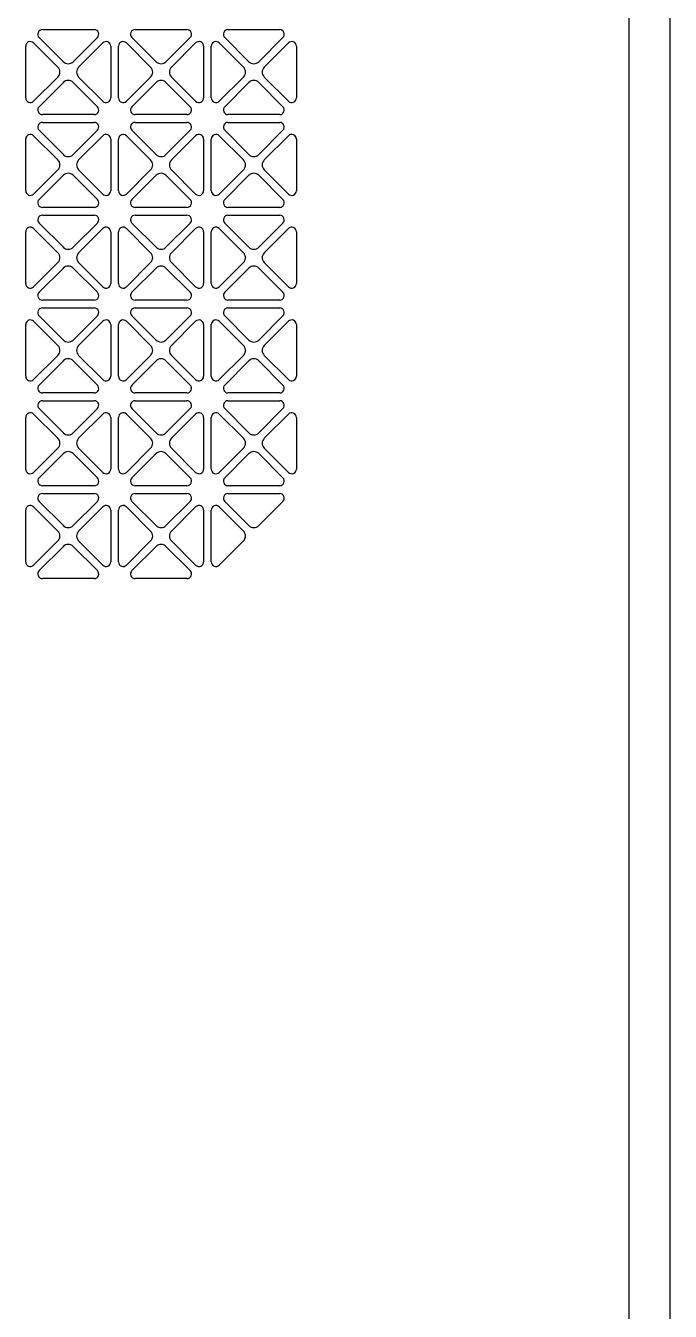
# Model space of a CAD drawing. Header units: millimetres. Extents: x 0 to 87554, y -20854 to 20404.
# Drawn here: x 80195.2 to 80361.9, y -4158.5 to -3825.9 of the extents above; entities that cross this region are included whole.
import ezdxf

# ---------------------------------------------------------------- set-up
doc = ezdxf.new("R2010")
doc.units = ezdxf.units.MM
doc.layers.get('0').update_dxf_attribs({"lineweight": 15})
for name, color, linetype in [('4215-12655_1_0', 7, 'Continuous'), ('4215-12661_1_0', 7, 'Continuous'), ('WANGKONG_0', 7, 'Continuous')]:
    doc.layers.add(name, color=color, linetype=linetype)

# ---------------------------------------------------------------- blocks, each defined once
blk = doc.blocks.new('e4tggg')
at = {"layer": '4215-12655_1_0', "color": 87, "linetype": 'Continuous'}
blk.add_line((557.01, -712.7), (557.01, 299.4), dxfattribs=at)
at = {"layer": '4215-12661_1_0', "color": 87, "linetype": 'Continuous'}
blk.add_line((546.31, 300.8), (546.31, -1712.2), dxfattribs=at)
at = {"layer": 'WANGKONG_0', "color": 87, "linetype": 'Continuous'}
for p, q in [((400.04, -35.51), (393.77, -29.25)), ((394.62, -27.2), (408, -27.2)), ((408.85, -29.25), (402.58, -35.51)), ((424.04, -35.51), (417.77, -29.25)), ((418.62, -27.2), (432, -27.2)), ((432.85, -29.25), (426.58, -35.51)), ((448.04, -35.51), (441.77, -29.25)), ((442.62, -27.2), (456, -27.2)), ((456.85, -29.25), (450.58, -35.51)), ((390.31, -44.89), (390.31, -31.51)), ((392.36, -30.66), (398.62, -36.93)), ((404, -36.93), (410.26, -30.66)), ((412.31, -31.51), (412.31, -44.89)), ((414.31, -44.89), (414.31, -31.51)), ((416.36, -30.66), (422.62, -36.93)), ((428, -36.93), (434.26, -30.66)), ((436.31, -31.51), (436.31, -44.89)), ((438.31, -44.89), (438.31, -31.51)), ((440.36, -30.66), (446.62, -36.93)), ((452, -36.93), (458.26, -30.66)), ((460.31, -31.51), (460.31, -44.89)), ((398.62, -39.47), (392.36, -45.74)), ((410.26, -45.74), (404, -39.47)), ((422.62, -39.47), (416.36, -45.74)), ((434.26, -45.74), (428, -39.47)), ((446.62, -39.47), (440.36, -45.74)), ((458.26, -45.74), (452, -39.47)), ((393.77, -47.15), (400.04, -40.89)), ((402.58, -40.89), (408.85, -47.15)), ((417.77, -47.15), (424.04, -40.89)), ((426.58, -40.89), (432.85, -47.15)), ((441.77, -47.15), (448.04, -40.89)), ((450.58, -40.89), (456.85, -47.15)), ((408, -49.2), (394.62, -49.2)), ((432, -49.2), (418.62, -49.2)), ((456, -49.2), (442.62, -49.2)), ((394.62, -51.2), (408, -51.2)), ((418.62, -51.2), (432, -51.2)), ((442.62, -51.2), (456, -51.2)), ((390.31, -68.89), (390.31, -55.51)), ((392.36, -54.66), (398.62, -60.93)), ((400.04, -59.51), (393.77, -53.25)), ((408.85, -53.25), (402.58, -59.51)), ((404, -60.93), (410.26, -54.66)), ((412.31, -55.51), (412.31, -68.89)), ((414.31, -68.89), (414.31, -55.51)), ((416.36, -54.66), (422.62, -60.93)), ((424.04, -59.51), (417.77, -53.25)), ((432.85, -53.25), (426.58, -59.51)), ((428, -60.93), (434.26, -54.66)), ((436.31, -55.51), (436.31, -68.89)), ((438.31, -68.89), (438.31, -55.51)), ((440.36, -54.66), (446.62, -60.93)), ((448.04, -59.51), (441.77, -53.25)), ((456.85, -53.25), (450.58, -59.51)), ((452, -60.93), (458.26, -54.66)), ((460.31, -55.51), (460.31, -68.89)), ((398.62, -63.47), (392.36, -69.74)), ((393.77, -71.15), (400.04, -64.89)), ((402.58, -64.89), (408.85, -71.15)), ((410.26, -69.74), (404, -63.47)), ((422.62, -63.47), (416.36, -69.74)), ((417.77, -71.15), (424.04, -64.89)), ((426.58, -64.89), (432.85, -71.15)), ((434.26, -69.74), (428, -63.47)), ((446.62, -63.47), (440.36, -69.74)), ((441.77, -71.15), (448.04, -64.89)), ((450.58, -64.89), (456.85, -71.15)), ((458.26, -69.74), (452, -63.47)), ((408, -73.2), (394.62, -73.2)), ((394.62, -75.2), (408, -75.2)), ((432, -73.2), (418.62, -73.2)), ((418.62, -75.2), (432, -75.2)), ((456, -73.2), (442.62, -73.2)), ((442.62, -75.2), (456, -75.2)), ((390.31, -92.89), (390.31, -79.51)), ((392.36, -78.66), (398.62, -84.93)), ((400.04, -83.51), (393.77, -77.25)), ((408.85, -77.25), (402.58, -83.51)), ((404, -84.93), (410.26, -78.66)), ((412.31, -79.51), (412.31, -92.89)), ((414.31, -92.89), (414.31, -79.51)), ((416.36, -78.66), (422.62, -84.93)), ((424.04, -83.51), (417.77, -77.25)), ((432.85, -77.25), (426.58, -83.51)), ((428, -84.93), (434.26, -78.66)), ((436.31, -79.51), (436.31, -92.89)), ((438.31, -92.89), (438.31, -79.51)), ((440.36, -78.66), (446.62, -84.93)), ((448.04, -83.51), (441.77, -77.25)), ((456.85, -77.25), (450.58, -83.51)), ((452, -84.93), (458.26, -78.66)), ((460.31, -79.51), (460.31, -92.89)), ((398.62, -87.47), (392.36, -93.74)), ((393.77, -95.15), (400.04, -88.89)), ((402.58, -88.89), (408.85, -95.15)), ((410.26, -93.74), (404, -87.47)), ((422.62, -87.47), (416.36, -93.74)), ((417.77, -95.15), (424.04, -88.89)), ((426.58, -88.89), (432.85, -95.15)), ((434.26, -93.74), (428, -87.47)), ((446.62, -87.47), (440.36, -93.74)), ((441.77, -95.15), (448.04, -88.89)), ((450.58, -88.89), (456.85, -95.15)), ((458.26, -93.74), (452, -87.47)), ((408, -97.2), (394.62, -97.2)), ((394.62, -99.2), (408, -99.2)), ((432, -97.2), (418.62, -97.2)), ((418.62, -99.2), (432, -99.2)), ((456, -97.2), (442.62, -97.2)), ((442.62, -99.2), (456, -99.2)), ((392.36, -102.66), (398.62, -108.93)), ((400.04, -107.51), (393.77, -101.25)), ((408.85, -101.25), (402.58, -107.51)), ((404, -108.93), (410.26, -102.66)), ((416.36, -102.66), (422.62, -108.93)), ((424.04, -107.51), (417.77, -101.25)), ((432.85, -101.25), (426.58, -107.51)), ((428, -108.93), (434.26, -102.66)), ((440.36, -102.66), (446.62, -108.93)), ((448.04, -107.51), (441.77, -101.25)), ((456.85, -101.25), (450.58, -107.51)), ((452, -108.93), (458.26, -102.66)), ((390.31, -116.89), (390.31, -103.51)), ((412.31, -103.51), (412.31, -116.89)), ((414.31, -116.89), (414.31, -103.51)), ((436.31, -103.51), (436.31, -116.89)), ((438.31, -116.89), (438.31, -103.51)), ((460.31, -103.51), (460.31, -116.89)), ((398.62, -111.47), (392.36, -117.74)), ((393.77, -119.15), (400.04, -112.89)), ((402.58, -112.89), (408.85, -119.15)), ((410.26, -117.74), (404, -111.47)), ((422.62, -111.47), (416.36, -117.74)), ((417.77, -119.15), (424.04, -112.89)), ((426.58, -112.89), (432.85, -119.15)), ((434.26, -117.74), (428, -111.47)), ((446.62, -111.47), (440.36, -117.74)), ((441.77, -119.15), (448.04, -112.89)), ((450.58, -112.89), (456.85, -119.15)), ((458.26, -117.74), (452, -111.47)), ((408, -121.2), (394.62, -121.2)), ((432, -121.2), (418.62, -121.2)), ((456, -121.2), (442.62, -121.2)), ((400.04, -131.51), (393.77, -125.25)), ((394.62, -123.2), (408, -123.2)), ((408.85, -125.25), (402.58, -131.51)), ((424.04, -131.51), (417.77, -125.25)), ((418.62, -123.2), (432, -123.2)), ((432.85, -125.25), (426.58, -131.51)), ((448.04, -131.51), (441.77, -125.25)), ((442.62, -123.2), (456, -123.2)), ((456.85, -125.25), (450.58, -131.51)), ((390.31, -140.89), (390.31, -127.51)), ((392.36, -126.66), (398.62, -132.93)), ((404, -132.93), (410.26, -126.66)), ((412.31, -127.51), (412.31, -140.89)), ((414.31, -140.89), (414.31, -127.51)), ((416.36, -126.66), (422.62, -132.93)), ((428, -132.93), (434.26, -126.66)), ((436.31, -127.51), (436.31, -140.89)), ((438.31, -140.89), (438.31, -127.51)), ((440.36, -126.66), (446.62, -132.93)), ((452, -132.93), (458.26, -126.66)), ((460.31, -127.51), (460.31, -140.89)), ((398.62, -135.47), (392.36, -141.74)), ((410.26, -141.74), (404, -135.47)), ((422.62, -135.47), (416.36, -141.74)), ((434.26, -141.74), (428, -135.47)), ((446.62, -135.47), (440.36, -141.74)), ((458.26, -141.74), (452, -135.47)), ((393.77, -143.15), (400.04, -136.89)), ((402.58, -136.89), (408.85, -143.15)), ((417.77, -143.15), (424.04, -136.89)), ((426.58, -136.89), (432.85, -143.15)), ((441.77, -143.15), (448.04, -136.89)), ((450.58, -136.89), (456.85, -143.15)), ((408, -145.2), (394.62, -145.2)), ((432, -145.2), (418.62, -145.2)), ((456, -145.2), (442.62, -145.2)), ((400.04, -155.51), (393.77, -149.25)), ((394.62, -147.2), (408, -147.2)), ((408.85, -149.25), (402.58, -155.51)), ((424.04, -155.51), (417.77, -149.25)), ((418.62, -147.2), (432, -147.2)), ((432.85, -149.25), (426.58, -155.51)), ((448.04, -155.51), (441.77, -149.25)), ((442.62, -147.2), (456, -147.2)), ((456.85, -149.25), (450.58, -155.51)), ((390.31, -164.89), (390.31, -151.51)), ((392.36, -150.66), (398.62, -156.93)), ((404, -156.93), (410.26, -150.66)), ((412.31, -151.51), (412.31, -164.89)), ((414.31, -164.89), (414.31, -151.51)), ((416.36, -150.66), (422.62, -156.93)), ((428, -156.93), (434.26, -150.66)), ((436.31, -151.51), (436.31, -164.89)), ((438.31, -164.89), (438.31, -151.51)), ((440.36, -150.66), (446.62, -156.93)), ((398.62, -159.47), (392.36, -165.74)), ((410.26, -165.74), (404, -159.47)), ((422.62, -159.47), (416.36, -165.74)), ((434.26, -165.74), (428, -159.47)), ((446.62, -159.47), (440.36, -165.74)), ((393.77, -167.15), (400.04, -160.89)), ((402.58, -160.89), (408.85, -167.15)), ((417.77, -167.15), (424.04, -160.89)), ((426.58, -160.89), (432.85, -167.15)), ((408, -169.2), (394.62, -169.2)), ((432, -169.2), (418.62, -169.2))]:
    blk.add_line(p, q, dxfattribs=at)
for centre, radius, start, end in [((394.62, -28.4), 1.2, 90, 225), ((408, -28.4), 1.2, 315, 90), ((418.62, -28.4), 1.2, 90, 225), ((432, -28.4), 1.2, 315, 90), ((442.62, -28.4), 1.2, 90, 225), ((456, -28.4), 1.2, 315, 90), ((391.51, -31.51), 1.2, 45, 180), ((411.11, -31.51), 1.2, 0, 135), ((415.51, -31.51), 1.2, 45, 180), ((435.11, -31.51), 1.2, 0, 135), ((439.51, -31.51), 1.2, 45, 180), ((459.11, -31.51), 1.2, 0, 135), ((401.31, -34.24), 1.8, 225, 315), ((425.31, -34.24), 1.8, 225, 315), ((449.31, -34.24), 1.8, 225, 315), ((397.35, -38.2), 1.8, 315, 45), ((405.27, -38.2), 1.8, 135, 225), ((421.35, -38.2), 1.8, 315, 45), ((429.27, -38.2), 1.8, 135, 225), ((445.35, -38.2), 1.8, 315, 45), ((453.27, -38.2), 1.8, 135, 225), ((401.31, -42.16), 1.8, 45, 135), ((425.31, -42.16), 1.8, 45, 135), ((449.31, -42.16), 1.8, 45, 135), ((391.51, -44.89), 1.2, 180, 315), ((411.11, -44.89), 1.2, 225, 0), ((415.51, -44.89), 1.2, 180, 315), ((435.11, -44.89), 1.2, 225, 0), ((439.51, -44.89), 1.2, 180, 315), ((459.11, -44.89), 1.2, 225, 0), ((394.62, -48), 1.2, 135, 270), ((408, -48), 1.2, 270, 45), ((418.62, -48), 1.2, 135, 270), ((432, -48), 1.2, 270, 45), ((442.62, -48), 1.2, 135, 270), ((456, -48), 1.2, 270, 45), ((394.62, -52.4), 1.2, 90, 225), ((408, -52.4), 1.2, 315, 90), ((418.62, -52.4), 1.2, 90, 225), ((432, -52.4), 1.2, 315, 90), ((442.62, -52.4), 1.2, 90, 225), ((456, -52.4), 1.2, 315, 90), ((391.51, -55.51), 1.2, 45, 180), ((411.11, -55.51), 1.2, 0, 135), ((415.51, -55.51), 1.2, 45, 180), ((435.11, -55.51), 1.2, 0, 135), ((439.51, -55.51), 1.2, 45, 180), ((459.11, -55.51), 1.2, 0, 135), ((401.31, -58.24), 1.8, 225, 315), ((425.31, -58.24), 1.8, 225, 315), ((449.31, -58.24), 1.8, 225, 315), ((397.35, -62.2), 1.8, 315, 45), ((405.27, -62.2), 1.8, 135, 225), ((421.35, -62.2), 1.8, 315, 45), ((429.27, -62.2), 1.8, 135, 225), ((445.35, -62.2), 1.8, 315, 45), ((453.27, -62.2), 1.8, 135, 225), ((401.31, -66.16), 1.8, 45, 135), ((425.31, -66.16), 1.8, 45, 135), ((449.31, -66.16), 1.8, 45, 135), ((391.51, -68.89), 1.2, 180, 315), ((411.11, -68.89), 1.2, 225, 0), ((415.51, -68.89), 1.2, 180, 315), ((435.11, -68.89), 1.2, 225, 0), ((439.51, -68.89), 1.2, 180, 315), ((459.11, -68.89), 1.2, 225, 0), ((394.62, -72), 1.2, 135, 270), ((408, -72), 1.2, 270, 45), ((418.62, -72), 1.2, 135, 270), ((432, -72), 1.2, 270, 45), ((442.62, -72), 1.2, 135, 270), ((456, -72), 1.2, 270, 45), ((394.62, -76.4), 1.2, 90, 225), ((408, -76.4), 1.2, 315, 90), ((418.62, -76.4), 1.2, 90, 225), ((432, -76.4), 1.2, 315, 90), ((442.62, -76.4), 1.2, 90, 225), ((456, -76.4), 1.2, 315, 90), ((391.51, -79.51), 1.2, 45, 180), ((411.11, -79.51), 1.2, 0, 135), ((415.51, -79.51), 1.2, 45, 180), ((435.11, -79.51), 1.2, 0, 135), ((439.51, -79.51), 1.2, 45, 180), ((459.11, -79.51), 1.2, 0, 135), ((397.35, -86.2), 1.8, 315, 45), ((401.31, -82.24), 1.8, 225, 315), ((405.27, -86.2), 1.8, 135, 225), ((421.35, -86.2), 1.8, 315, 45), ((425.31, -82.24), 1.8, 225, 315), ((429.27, -86.2), 1.8, 135, 225), ((445.35, -86.2), 1.8, 315, 45), ((449.31, -82.24), 1.8, 225, 315), ((453.27, -86.2), 1.8, 135, 225), ((401.31, -90.16), 1.8, 45, 135), ((425.31, -90.16), 1.8, 45, 135), ((449.31, -90.16), 1.8, 45, 135), ((391.51, -92.89), 1.2, 180, 315), ((411.11, -92.89), 1.2, 225, 0), ((415.51, -92.89), 1.2, 180, 315), ((435.11, -92.89), 1.2, 225, 0), ((439.51, -92.89), 1.2, 180, 315), ((459.11, -92.89), 1.2, 225, 0), ((394.62, -96), 1.2, 135, 270), ((408, -96), 1.2, 270, 45), ((418.62, -96), 1.2, 135, 270), ((432, -96), 1.2, 270, 45), ((442.62, -96), 1.2, 135, 270), ((456, -96), 1.2, 270, 45), ((394.62, -100.4), 1.2, 90, 225), ((408, -100.4), 1.2, 315, 90), ((418.62, -100.4), 1.2, 90, 225), ((432, -100.4), 1.2, 315, 90), ((442.62, -100.4), 1.2, 90, 225), ((456, -100.4), 1.2, 315, 90), ((391.51, -103.51), 1.2, 45, 180), ((411.11, -103.51), 1.2, 0, 135), ((415.51, -103.51), 1.2, 45, 180), ((435.11, -103.51), 1.2, 0, 135), ((439.51, -103.51), 1.2, 45, 180), ((459.11, -103.51), 1.2, 0, 135), ((397.35, -110.2), 1.8, 315, 45), ((401.31, -106.24), 1.8, 225, 315), ((405.27, -110.2), 1.8, 135, 225), ((421.35, -110.2), 1.8, 315, 45), ((425.31, -106.24), 1.8, 225, 315), ((429.27, -110.2), 1.8, 135, 225), ((445.35, -110.2), 1.8, 315, 45), ((449.31, -106.24), 1.8, 225, 315), ((453.27, -110.2), 1.8, 135, 225), ((401.31, -114.16), 1.8, 45, 135), ((425.31, -114.16), 1.8, 45, 135), ((449.31, -114.16), 1.8, 45, 135), ((391.51, -116.89), 1.2, 180, 315), ((394.62, -120), 1.2, 135, 270), ((408, -120), 1.2, 270, 45), ((411.11, -116.89), 1.2, 225, 0), ((415.51, -116.89), 1.2, 180, 315), ((418.62, -120), 1.2, 135, 270), ((432, -120), 1.2, 270, 45), ((435.11, -116.89), 1.2, 225, 0), ((439.51, -116.89), 1.2, 180, 315), ((442.62, -120), 1.2, 135, 270), ((456, -120), 1.2, 270, 45), ((459.11, -116.89), 1.2, 225, 0), ((391.51, -127.51), 1.2, 45, 180), ((394.62, -124.4), 1.2, 90, 225), ((408, -124.4), 1.2, 315, 90), ((411.11, -127.51), 1.2, 0, 135), ((415.51, -127.51), 1.2, 45, 180), ((418.62, -124.4), 1.2, 90, 225), ((432, -124.4), 1.2, 315, 90), ((435.11, -127.51), 1.2, 0, 135), ((439.51, -127.51), 1.2, 45, 180), ((442.62, -124.4), 1.2, 90, 225), ((456, -124.4), 1.2, 315, 90), ((459.11, -127.51), 1.2, 0, 135), ((397.35, -134.2), 1.8, 315, 45), ((401.31, -130.24), 1.8, 225, 315), ((405.27, -134.2), 1.8, 135, 225), ((421.35, -134.2), 1.8, 315, 45), ((425.31, -130.24), 1.8, 225, 315), ((429.27, -134.2), 1.8, 135, 225), ((445.35, -134.2), 1.8, 315, 45), ((449.31, -130.24), 1.8, 225, 315), ((453.27, -134.2), 1.8, 135, 225), ((401.31, -138.16), 1.8, 45, 135), ((425.31, -138.16), 1.8, 45, 135), ((449.31, -138.16), 1.8, 45, 135), ((391.51, -140.89), 1.2, 180, 315), ((411.11, -140.89), 1.2, 225, 0), ((415.51, -140.89), 1.2, 180, 315), ((435.11, -140.89), 1.2, 225, 0), ((439.51, -140.89), 1.2, 180, 315), ((459.11, -140.89), 1.2, 225, 0), ((394.62, -144), 1.2, 135, 270), ((408, -144), 1.2, 270, 45), ((418.62, -144), 1.2, 135, 270), ((432, -144), 1.2, 270, 45), ((442.62, -144), 1.2, 135, 270), ((456, -144), 1.2, 270, 45), ((394.62, -148.4), 1.2, 90, 225), ((408, -148.4), 1.2, 315, 90), ((418.62, -148.4), 1.2, 90, 225), ((432, -148.4), 1.2, 315, 90), ((442.62, -148.4), 1.2, 90, 225), ((456, -148.4), 1.2, 315, 90), ((391.51, -151.51), 1.2, 45, 180), ((411.11, -151.51), 1.2, 0, 135), ((415.51, -151.51), 1.2, 45, 180), ((435.11, -151.51), 1.2, 0, 135), ((439.51, -151.51), 1.2, 45, 180), ((401.31, -154.24), 1.8, 225, 315), ((425.31, -154.24), 1.8, 225, 315), ((449.31, -154.24), 1.8, 225, 315), ((397.35, -158.2), 1.8, 315, 45), ((405.27, -158.2), 1.8, 135, 225), ((421.35, -158.2), 1.8, 315, 45), ((429.27, -158.2), 1.8, 135, 225), ((445.35, -158.2), 1.8, 315, 45), ((401.31, -162.16), 1.8, 45, 135), ((425.31, -162.16), 1.8, 45, 135), ((391.51, -164.89), 1.2, 180, 315), ((411.11, -164.89), 1.2, 225, 0), ((415.51, -164.89), 1.2, 180, 315), ((435.11, -164.89), 1.2, 225, 0), ((439.51, -164.89), 1.2, 180, 315), ((394.62, -168), 1.2, 135, 270), ((408, -168), 1.2, 270, 45), ((418.62, -168), 1.2, 135, 270), ((432, -168), 1.2, 270, 45)]:
    blk.add_arc(centre, radius, start, end, dxfattribs=at)

msp = doc.modelspace()

# ---------------------------------------------------------------- block references
at = {"lineweight": -3}
msp.add_blockref('e4tggg', (79804.891, -3799.712), dxfattribs=at)

doc.saveas('drawing.dxf')
